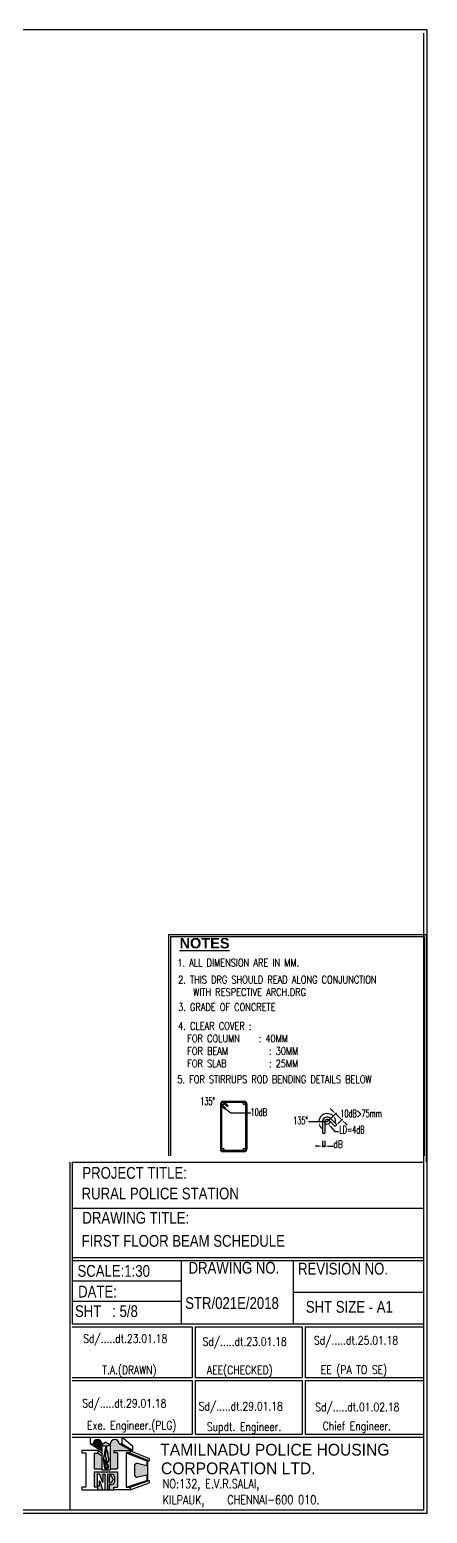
# Model space of a CAD drawing. Header units: millimetres. Extents: x 12977220 to 13113408, y -169657 to -55898.
# Drawn here: x 13064987 to 13068081, y -90266 to -78716 of the extents above; entities that cross this region are included whole.
import ezdxf

# ---------------------------------------------------------------- set-up
doc = ezdxf.new("R2010")
doc.units = ezdxf.units.MM
doc.header["$LTSCALE"] = 3
doc.linetypes.add('HIDDENX2', pattern=[0.75, 0.5, -0.25])
for name, color, linetype in [('COLUMN', 6, 'Continuous'), ('DIM', 9, 'Continuous'), ('DIM1', 9, 'Continuous'), ('FORMWORK-SLAB', 33, 'HIDDENX2'), ('MAINROD', 31, 'Continuous'), ('text', 33, 'Continuous'), ('TITLE', 13, 'Continuous')]:
    doc.layers.add(name, color=color, linetype=linetype)
doc.styles.add('NOTES', font='romans.shx', dxfattribs={"width": 0.8})
doc.styles.add('ROD NAME', font='romans.shx', dxfattribs={"width": 0.75})
doc.styles.get("Standard").update_dxf_attribs({"font": 'ARIALBD.TTF', "height": 4.5})
doc.styles.add('style10', font='MICROSS.TTF', dxfattribs={"width": 0.8, "height": 150})
doc.styles.add('style6', font='romans.shx', dxfattribs={"width": 0.8})

# ---------------------------------------------------------------- blocks, each defined once
blk = doc.blocks.new('Logo')
for points in [[(277.93, 34.5), (277.93, 35.54, 0.933082), (276.26, 35.54)], [(278.78, 35.11), (278.65, 35.11), (278.63, 34.86), (278.76, 34.83)], [(284.65, 31.81, 0.490415), (284.11, 31.4), (284.11, 29.63, 0.479267), (284.64, 29.21), (286.42, 29.6), (286.42, 28.61), (286.57, 28.61), (286.57, 32.22), (286.42, 32.28), (286.42, 31.36)]]:
    blk.add_hatch(color=256).paths.add_polyline_path(points)
h = blk.add_hatch(color=256)
h.paths.add_polyline_path([(281.18, 35.54, 0.933082), (279.5, 35.54), (279.5, 30.78), (280.88, 30.78), (280.88, 33.85), (280.22, 33.85), (280.22, 34.27), (283.23, 34.27), (283.43, 34.19), (283.48, 34.3)])
h.paths.add_polyline_path([(277.93, 33.28), (277.24, 33.77), (276.43, 33.77), (276.43, 30.78), (277.93, 30.78)])
h = blk.add_hatch(color=256)
h.paths.add_polyline_path([(278.74, 35.8, 0.266001), (278.5, 35.78), (277.93, 35.41), (277.93, 35.26), (278.11, 35.25), (278.14, 35.14), (278.56, 35.14), (278.56, 35.11), (278.87, 35.11), (278.88, 35.14), (279.29, 35.14), (279.31, 35.26), (279.5, 35.27), (279.5, 35.43)])
h.paths.add_polyline_path([(278.16, 32.62), (278.4, 30.95, 0.515742), (278.77, 30.76), (279.03, 30.9, 0.377912), (279.15, 31.21), (278.69, 32.47, 0.46565), (278.54, 33.1), (278.78, 34.82), (278.58, 34.87)])
h.paths.add_polyline_path([(278.45, 32.48), (278.96, 31.21, -0.383339), (278.9, 31.05), (278.76, 30.97, -0.525535), (278.57, 31.07), (278.4, 32.47, -0.878606)], flags=16)
h = blk.add_hatch(color=256)
h.paths.add_polyline_path([(280.88, 30.24), (276.43, 30.24), (276.43, 27.3), (277.16, 27.3), (277.16, 26.84), (280.2, 26.84), (280.2, 27.3), (280.88, 27.3)])
h.paths.add_polyline_path([(280.3, 29.27), (280.3, 28.35, -0.414214), (279.8, 27.85), (279.41, 27.85, 0.414214), (279.31, 27.75), (279.31, 26.96, -0.414214), (279.21, 26.86), (279.09, 26.86, -0.414214), (278.99, 26.96), (278.99, 29.67, -0.414214), (279.09, 29.77), (279.26, 29.77), (279.8, 29.77, -0.414214)], flags=16)
h.paths.add_polyline_path([(279.97, 28.99), (279.97, 28.63, -0.414214), (279.47, 28.13), (279.41, 28.13, -0.414214), (279.31, 28.23), (279.31, 29.39, -0.414214), (279.41, 29.49), (279.47, 29.49, -0.414214)], flags=0)
h.paths.add_polyline_path([(278.47, 29.77), (278.47, 26.84), (278.04, 26.84), (277.54, 28.43, 0.842453), (277.39, 28.4), (277.39, 27.54), (277.04, 27.54), (277.04, 29.77), (277.47, 29.77), (277.97, 28.32, 0.845688), (278.12, 28.34), (278.12, 29.77)], flags=16)
for p, q in [((275.79, 36.78), (281.73, 36.78)), ((275.79, 35.54), (275.79, 36.78)), ((281.73, 36.78), (283.72, 35.15)), ((281.73, 35.54), (281.73, 36.78)), ((277.24, 34.27), (274.13, 34.27)), ((274.13, 34.27), (274.13, 33.85)), ((274.13, 33.85), (274.85, 33.85)), ((274.85, 33.85), (274.85, 27.3)), ((275.79, 35.54), (277.93, 34.21)), ((275.79, 35.54), (276.26, 35.54)), ((276.26, 35.54), (277.93, 34.5)), ((276.43, 33.77), (276.43, 30.78)), ((276.43, 33.77), (277.24, 33.77)), ((277.24, 34.27), (277.93, 33.79)), ((277.24, 33.77), (277.24, 34.27)), ((277.24, 33.77), (277.93, 33.28)), ((277.93, 35.41), (278.5, 35.78)), ((277.93, 35.54), (277.93, 30.58)), ((277.93, 35.26), (278.11, 35.25)), ((278.11, 35.25), (278.14, 35.14)), ((278.14, 35.14), (278.56, 35.14)), ((278.58, 34.87), (278.16, 32.62)), ((278.78, 34.82), (278.54, 33.1)), ((278.56, 35.14), (278.56, 35.11)), ((278.56, 35.11), (278.87, 35.11)), ((278.58, 34.87), (278.78, 34.82)), ((278.65, 35.11), (278.63, 34.86)), ((278.74, 35.8), (279.5, 35.43)), ((278.84, 34.35), (278.74, 34.59)), ((278.85, 34.35), (278.75, 34.59)), ((278.85, 34.35), (278.75, 34.59)), ((278.78, 35.11), (278.76, 34.83)), ((278.86, 34.35), (278.76, 34.59)), ((278.86, 34.35), (278.76, 34.59)), ((278.87, 34.36), (278.77, 34.6)), ((278.88, 34.36), (278.78, 34.6)), ((278.87, 35.11), (278.88, 35.14)), ((279.29, 35.14), (278.88, 35.14)), ((279.31, 35.26), (279.29, 35.14)), ((279.5, 35.27), (279.31, 35.26)), ((279.5, 35.54), (279.5, 30.58)), ((280.22, 33.85), (280.22, 34.27)), ((280.22, 34.27), (283.23, 34.27)), ((280.88, 33.85), (280.22, 33.85)), ((280.88, 33.85), (280.88, 30.78)), ((281.18, 35.54), (281.73, 35.54)), ((281.18, 35.54), (283.48, 34.3)), ((281.73, 35.54), (283.72, 34.33)), ((282.51, 33.85), (286.57, 32.22)), ((282.51, 33.85), (282.51, 27.3)), ((283.23, 33.85), (282.51, 33.85)), ((283.23, 34.27), (286.85, 32.75)), ((283.23, 34.27), (283.23, 33.85)), ((283.23, 33.85), (286.85, 32.28)), ((283.48, 34.3), (283.43, 34.19)), ((283.48, 34.3), (283.72, 34.33)), ((283.72, 35.15), (283.72, 34.33)), ((278.16, 32.62), (278.4, 30.95)), ((278.4, 32.47), (278.57, 31.07)), ((278.45, 32.48), (278.96, 31.21)), ((278.69, 32.47), (279.15, 31.21)), ((278.76, 30.97), (278.9, 31.05)), ((278.77, 30.76), (279.03, 30.9)), ((284.11, 31.4), (284.11, 29.63)), ((286.42, 31.36), (284.65, 31.81)), ((286.42, 32.26), (286.42, 31.36)), ((286.57, 32.22), (286.85, 32.28)), ((286.57, 32.22), (286.57, 28.61)), ((286.85, 32.75), (286.85, 32.28)), ((276.43, 30.78), (277.93, 30.78)), ((276.43, 30.24), (280.88, 30.24)), ((276.43, 30.24), (276.43, 27.3)), ((277.47, 29.77), (277.04, 29.77)), ((277.04, 29.77), (277.04, 27.54)), ((277.39, 28.4), (277.39, 27.54)), ((277.47, 29.77), (277.97, 28.32)), ((277.54, 28.43), (278.04, 26.84)), ((277.93, 30.58), (279.5, 30.58)), ((278.12, 29.77), (278.47, 29.77)), ((278.12, 29.77), (278.12, 28.34)), ((278.47, 29.77), (278.47, 26.84)), ((278.99, 29.67), (278.99, 26.96)), ((279.09, 29.77), (279.26, 29.77)), ((279.26, 29.77), (279.8, 29.77)), ((279.31, 29.39), (279.31, 28.23)), ((279.41, 29.49), (279.47, 29.49)), ((279.41, 28.13), (279.47, 28.13)), ((279.5, 30.78), (280.88, 30.78)), ((279.97, 28.99), (279.97, 28.63)), ((280.3, 29.27), (280.3, 28.35)), ((280.88, 30.24), (280.88, 27.3)), ((282.51, 27.3), (286.42, 28.61)), ((283.25, 27.3), (286.88, 28.61)), ((283.25, 26.84), (286.88, 28.16)), ((286.42, 29.6), (284.64, 29.21)), ((286.42, 29.6), (286.42, 28.61)), ((286.42, 28.61), (286.88, 28.61)), ((286.88, 28.61), (286.88, 28.16)), ((274.85, 27.3), (274.11, 27.3)), ((274.11, 27.3), (274.11, 26.84)), ((274.11, 26.84), (277.16, 26.84)), ((277.16, 27.3), (276.43, 27.3)), ((277.39, 27.54), (277.04, 27.54)), ((277.16, 26.84), (277.16, 27.3)), ((277.16, 26.84), (280.2, 26.84)), ((278.04, 26.84), (278.47, 26.84)), ((279.09, 26.86), (279.21, 26.86)), ((279.31, 27.75), (279.31, 26.96)), ((279.41, 27.85), (279.8, 27.85)), ((280.2, 26.84), (280.2, 27.3)), ((280.2, 27.3), (280.88, 27.3)), ((283.25, 26.84), (280.2, 26.84)), ((282.51, 27.3), (283.25, 27.3)), ((283.25, 27.3), (283.25, 26.84))]:
    blk.add_line(p, q)
for centre, radius, start, end in [((277.1, 35.48), 0.84, 3.9653, 176.0347), ((278.63, 35.57), 0.25, 63.8118, 123.3949), ((280.34, 35.48), 0.84, 3.9653, 176.0347), ((278.42, 32.47), 0.0258, 21.9871, 187.198), ((278.65, 30.99), 0.25, 188.257, 297.3852), ((278.35, 32.72), 0.425, 323.2695, 63.1457), ((278.7, 31.08), 0.125, 187.198, 298.0919), ((278.84, 31.16), 0.125, 298.0919, 21.9871), ((278.92, 31.12), 0.25, 297.3852, 20.1939), ((284.54, 31.4), 0.43, 75.5039, 180), ((277.47, 28.4), 0.075, 18.9584, 179.4086), ((278.04, 28.34), 0.075, 199.1167, 0), ((279.09, 29.67), 0.1, 90, 180), ((279.41, 29.39), 0.1, 90, 180), ((279.41, 28.23), 0.1, 180, 270), ((279.47, 28.99), 0.5, 360, 90), ((279.47, 28.63), 0.5, 270, 360), ((279.8, 29.27), 0.5, 0, 90), ((279.8, 28.35), 0.5, 270, 0), ((284.54, 29.63), 0.43, 180, 282.4275), ((279.09, 26.96), 0.1, 180, 270), ((279.21, 26.96), 0.1, 270, 0), ((279.41, 27.75), 0.1, 90, 180)]:
    blk.add_arc(centre, radius, start, end)
for points, knots in [([(278.84, 34.35), (278.89, 34.24), (278.93, 34.14), (278.99, 33.94), (279.01, 33.84), (279.01, 33.64), (279.01, 33.54), (279.01, 33.35), (279.01, 33.26), (279.07, 32.98), (279.18, 32.81), (279.19, 32.48), (279.11, 32.31), (278.97, 32.08), (278.92, 32.02), (278.87, 31.95)], [0, 0, 0, 0, 0.334655, 0.334655, 0.634053, 0.634053, 0.933451, 0.933451, 1.207949, 1.207949, 1.756946, 1.756946, 2.305942, 2.305942, 2.519, 2.519, 2.519, 2.519]), ([(278.84, 34.35), (278.89, 34.24), (278.93, 34.14), (278.99, 33.94), (279.01, 33.84), (279.01, 33.64), (279.01, 33.54), (279.01, 33.35), (279.01, 33.26), (279.07, 32.98), (279.18, 32.81), (279.19, 32.48), (279.11, 32.31), (278.97, 32.08), (278.92, 32.02), (278.87, 31.95)], [0, 0, 0, 0, 0.334655, 0.334655, 0.634053, 0.634053, 0.933451, 0.933451, 1.207949, 1.207949, 1.756946, 1.756946, 2.305942, 2.305942, 2.519, 2.519, 2.519, 2.519]), ([(278.85, 34.35), (278.92, 34.19), (279.08, 33.8), (278.96, 33.21), (279.32, 32.58), (279.06, 32.2), (278.88, 31.95)], [0, 0, 0, 0, 0.511006, 1.265148, 1.70064, 2.519, 2.519, 2.519, 2.519]), ([(278.86, 34.35), (278.9, 34.25), (278.95, 34.15), (279.01, 33.94), (279.02, 33.85), (279.03, 33.65), (279.03, 33.55), (279.03, 33.36), (279.03, 33.26), (279.09, 32.99), (279.2, 32.82), (279.21, 32.47), (279.13, 32.3), (278.98, 32.06), (278.93, 32), (278.89, 31.94)], [0, 0, 0, 0, 0.334461, 0.334461, 0.630781, 0.630781, 0.927101, 0.927101, 1.205074, 1.205074, 1.76102, 1.76102, 2.316967, 2.316967, 2.519, 2.519, 2.519, 2.519]), ([(278.87, 34.36), (278.91, 34.25), (278.96, 34.15), (279.02, 33.94), (279.04, 33.83), (279.04, 33.61), (279.04, 33.5), (279.04, 33.29), (279.05, 33.2), (279.1, 33.02), (279.15, 32.92), (279.21, 32.75), (279.22, 32.67), (279.21, 32.5), (279.18, 32.42), (279.09, 32.2), (278.99, 32.07), (278.9, 31.93)], [0, 0, 0, 0, 0.333726, 0.333726, 0.66043, 0.66043, 0.987134, 0.987134, 1.275485, 1.275485, 1.563837, 1.563837, 1.824015, 1.824015, 2.084193, 2.084193, 2.519, 2.519, 2.519, 2.519]), ([(278.88, 34.36), (278.92, 34.26), (278.97, 34.15), (279.04, 33.92), (279.05, 33.79), (279.05, 33.52), (279.04, 33.39), (279.07, 33.19), (279.08, 33.11), (279.14, 32.96), (279.17, 32.88), (279.23, 32.71), (279.24, 32.61), (279.2, 32.43), (279.16, 32.34), (279.06, 32.14), (278.98, 32.03), (278.91, 31.93)], [0, 0, 0, 0, 0.332992, 0.332992, 0.722341, 0.722341, 1.11169, 1.11169, 1.355602, 1.355602, 1.599513, 1.599513, 1.886295, 1.886295, 2.173078, 2.173078, 2.519, 2.519, 2.519, 2.519])]:
    blk.add_open_spline(points, degree=3, knots=knots)

msp = doc.modelspace()

# ---------------------------------------------------------------- linework, layer by layer
at = {"layer": 'DIM', "linetype": 'ByBlock', "ltscale": 500}
for p, q in [((13068053.9, -90238.1), (13068053.9, -78743.1)), ((13066068.1, -85759.8), (13068072, -85759.8)), ((13066068.1, -85759.8), (13066068.1, -87483)), ((13066082.9, -85774.7), (13068057.2, -85774.7)), ((13066082.9, -85774.7), (13066082.9, -87483)), ((13068057.2, -85774.7), (13068057.2, -87117.5)), ((13068072, -85759.8), (13068072, -86768.4)), ((13068072, -86787.2), (13068072, -87117.5)), ((13068057.2, -87117.5), (13068057.2, -87483)), ((13068072, -87136.3), (13068072, -87483)), ((13051773.9, -90238.1), (13065739.7, -90238.1)), ((13065754.5, -90238.1), (13068053.9, -90238.1))]:
    msp.add_line(p, q, dxfattribs=at)
msp.add_lwpolyline([(13068081.4, -78715.6), (13051746.4, -78715.6), (13051746.4, -90265.6), (13068081.4, -90265.6)], close=True, dxfattribs=at)
at = {"layer": 'DIM1', "linetype": 'ByBlock'}
for p, q in [((13067302.4, -87218.8), (13067366.1, -87155.2)), ((13067347.2, -87134.4), (13067325.8, -87113.1)), ((13067335.5, -87185.8), (13067373.6, -87147.6)), ((13067415.8, -87203.1), (13067367, -87154.2)), ((13067384.3, -87234.6), (13067422.4, -87196.5)), ((13067329.1, -87254.8), (13067361.5, -87294.2)), ((13067361.5, -87294.2), (13067389.5, -87294.2)), ((13067435.6, -87222.9), (13067455.4, -87242.7)), ((13067237.2, -87406.6), (13067209.2, -87406.6)), ((13067265.1, -87366.5), (13067265.1, -87416)), ((13067265.1, -87406.7), (13067283.8, -87406.7)), ((13067283.8, -87366.5), (13067283.8, -87416)), ((13067311.8, -87406.7), (13067348.6, -87406.7))]:
    msp.add_line(p, q, dxfattribs=at)
msp.add_lwpolyline([(13066507.9, -87115.1), (13066551, -87148.7), (13066707.1, -87148.7)], dxfattribs=at)
for start, end in [(45, 180), (355.74296, 20.37148), (204.62852, 229.25704)]:
    msp.add_arc((13067302.4, -87218.8), 65.7, start, end, dxfattribs=at)
for points in [[(13067343.9, -87137.7), (13067350.5, -87131.1), (13067367, -87154.2)], [(13067360.1, -87198.4), (13067367.9, -87193.4), (13067348.9, -87172.3)], [(13067238.2, -87247.1), (13067247.3, -87245.1), (13067236.8, -87218.8)], [(13067325.5, -87257.8), (13067332.7, -87251.8), (13067311.3, -87233.2)], [(13067432.3, -87226.2), (13067438.9, -87219.6), (13067415.8, -87203.1)], [(13067237.1, -87402), (13067237.1, -87411.3), (13067265.1, -87406.7)], [(13067311.8, -87402), (13067311.8, -87411.3), (13067283.8, -87406.7)]]:
    msp.add_solid(points, dxfattribs=at)
at = {"layer": 'FORMWORK-SLAB', "linetype": 'Continuous'}
msp.add_line((13067302.4, -87218.8), (13067156.7, -87218.8), dxfattribs=at)
at = {"layer": 'FORMWORK-SLAB', "color": 2, "linetype": 'Continuous'}
msp.add_circle((13067302.4, -87218.8), 18.7, dxfattribs=at)
at = {"layer": 'FORMWORK-SLAB', "color": 7, "linetype": 'Continuous'}
for radius, start in [(37.3, 90), (18.7, 90), (18.7, 45)]:
    msp.add_arc((13067302.4, -87218.8), radius, start, 180, dxfattribs=at)
at = {"layer": 'MAINROD', "color": 2}
for p, q in [((13066470.9, -87077), (13066470.9, -87431.8)), ((13066480.3, -87077), (13066480.3, -87431.8)), ((13066511.2, -87111.8), (13066483, -87083.6)), ((13066657.7, -87058.3), (13066489, -87058.3)), ((13066564.3, -87058.3), (13066489.6, -87058.3)), ((13066524.4, -87098.6), (13066496.2, -87070.4)), ((13066531, -87092), (13066502.8, -87063.8)), ((13066657.7, -87067.7), (13066506.7, -87067.7)), ((13066667, -87077), (13066667, -87077)), ((13066667, -87077), (13066667, -87431.8)), ((13066676.4, -87077), (13066676.4, -87080.9)), ((13066676.4, -87077), (13066676.4, -87431.8)), ((13066504.6, -87118.4), (13066480.3, -87094.1)), ((13066511.2, -87111.8), (13066504.6, -87118.4)), ((13066531, -87092), (13066524.4, -87098.6)), ((13067377.7, -87241.2), (13067328.8, -87192.3)), ((13067265.1, -87218.8), (13067265.1, -87305.8)), ((13067265.1, -87305.8), (13067283.8, -87305.8)), ((13067283.8, -87218.8), (13067283.8, -87305.8)), ((13067364.5, -87254.4), (13067315.6, -87205.6)), ((13067377.7, -87241.2), (13067364.5, -87254.4)), ((13066667, -87431.8), (13066667, -87431.8)), ((13066657.7, -87441.2), (13066489.5, -87441.2)), ((13066657.7, -87450.5), (13066489.6, -87450.5))]:
    msp.add_line(p, q, dxfattribs=at)
for centre in [(13066489.6, -87077), (13066657.7, -87077), (13066489.5, -87431.8), (13066657.7, -87431.8)]:
    msp.add_circle(centre, 9.34, dxfattribs=at)
for centre, radius, start, end in [((13066489.6, -87077), 18.7, 45, 180), ((13066489.6, -87077), 9.34, 90, 180), ((13066657.7, -87077), 9.34, 0, 135), ((13066657.7, -87077), 18.7, 0, 90), ((13066657.7, -87077), 9.34, 0, 90), ((13066657.7, -87077), 9.34, 0, 90), ((13066657.7, -87077), 9.34, 315, 0), ((13067302.4, -87218.8), 37.3, 45, 180), ((13066489.6, -87431.8), 18.7, 180, 270), ((13066489.6, -87431.8), 9.34, 180, 270), ((13066657.7, -87431.8), 9.34, 225, 0), ((13066657.7, -87431.8), 18.7, 270, 0), ((13066657.7, -87431.8), 9.34, 270, 0), ((13066657.7, -87431.8), 9.34, 0, 45)]:
    msp.add_arc(centre, radius, start, end, dxfattribs=at)
at = {"layer": 'TITLE', "color": 7}
for p, q in [((13068072, -85759.8), (13068072, -86085.6)), ((13068072, -86108.6), (13068072, -86504.9)), ((13068072, -86108.6), (13068072, -86504.9)), ((13068072, -86526.4), (13068072, -86944.7)), ((13068072, -86526.4), (13068072, -86944.7)), ((13068072, -86967.6), (13068072, -87532.4)), ((13065300.1, -87532.4), (13065300.1, -90238.1)), ((13065318.2, -87532.4), (13068053.9, -87532.4)), ((13065318.2, -87532.4), (13065318.2, -88791.3)), ((13065318.2, -87890), (13068053.9, -87890)), ((13065318.2, -88275.2), (13066635.8, -88275.2)), ((13065318.2, -88275.2), (13068053.9, -88275.2)), ((13065318.2, -88298.1), (13068053.9, -88298.1)), ((13065318.2, -88298.1), (13066635.8, -88298.1)), ((13066166.7, -88298.1), (13066166.7, -88791.3)), ((13065318.2, -88456.5), (13066166.7, -88456.5)), ((13067036.8, -88544.7), (13068053.9, -88544.7)), ((13065318.2, -88612.9), (13066166.7, -88612.9)), ((13065318.2, -88791.3), (13066635.8, -88791.3)), ((13065318.2, -88791.3), (13068053.9, -88791.3)), ((13065318.2, -88814.2), (13066252.5, -88814.2)), ((13065318.2, -88814.2), (13066252.5, -88814.2)), ((13066252.5, -88814.2), (13066252.5, -89210.6)), ((13066275.4, -88814.2), (13066275.4, -89210.6)), ((13066275.4, -88814.2), (13067107.3, -88814.2)), ((13066275.4, -88814.2), (13066635.8, -88814.2)), ((13067107.3, -88814.2), (13067107.3, -89210.6)), ((13067130.3, -88814.2), (13067130.3, -89210.6)), ((13067130.3, -88814.2), (13068053.9, -88814.2)), ((13066252.5, -89210.6), (13065318.2, -89210.6)), ((13065318.2, -89232), (13066252.5, -89232)), ((13066252.5, -89232), (13066252.5, -89650.3)), ((13067107.3, -89210.6), (13066275.4, -89210.6)), ((13066275.4, -89232), (13067107.3, -89232)), ((13066275.4, -89232), (13066275.4, -89650.3)), ((13067107.3, -89232), (13067107.3, -89650.3)), ((13068053.9, -89210.6), (13067130.3, -89210.6)), ((13067130.3, -89232), (13068053.9, -89232)), ((13067130.3, -89232), (13067130.3, -89650.3)), ((13065318.2, -89650.3), (13066252.5, -89650.3)), ((13065318.2, -89650.3), (13066252.5, -89650.3)), ((13065318.2, -89673.3), (13068053.9, -89673.3)), ((13065318.2, -89673.3), (13068053.9, -89673.3)), ((13066275.4, -89650.3), (13067107.3, -89650.3)), ((13066275.4, -89650.3), (13067107.3, -89650.3)), ((13067130.3, -89650.3), (13068053.9, -89650.3)), ((13067130.3, -89650.3), (13068053.9, -89650.3))]:
    msp.add_line(p, q, dxfattribs=at)
for points in [[(13068053.9, -88791.3), (13068053.9, -87532.4)], [(13067036.8, -88298.1), (13067036.8, -88791.3)], [(13068053.9, -89210.6), (13068053.9, -88814.2)], [(13068053.9, -89650.3), (13068053.9, -89232)], [(13065318.2, -90238.1), (13068053.9, -90238.1), (13068053.9, -89673.3)]]:
    msp.add_lwpolyline(points, dxfattribs=at)

# ---------------------------------------------------------------- block references
at = {"layer": 'TITLE', "color": 5, "xscale": 41.12121831253171, "yscale": 41.1212183123389, "zscale": 41.12121831233863}
msp.add_blockref('Logo', (13054120.3, -91185.5), dxfattribs=at)

# ---------------------------------------------------------------- texts
at = {"layer": 'COLUMN'}
msp.add_text('%%UNOTES', height=80.8, dxfattribs=at).set_placement((13066153, -85867.5))
at = {"layer": 'text', "color": 6}
for s, height, style, width, p in [('1. ALL DIMENSION ARE IN MM.', 58.358, 'NOTES', 0.8, (13066135.5, -86008.2)), ('2. THIS DRG SHOULD READ ALONG CONJUNCTION ', 58.358, 'NOTES', 0.8, (13066142.1, -86140.3)), ('WITH RESPECTIVE ARCH.DRG', 58.358, 'NOTES', 0.8, (13066259.1, -86237.5)), ('3. GRADE OF CONCRETE ', 58.358, 'NOTES', 0.8, (13066142.1, -86353.6)), ('4. CLEAR COVER :', 58.358, 'NOTES', 0.8, (13066142.1, -86501)), ('  FOR COLUMN   : 40MM', 58.358, 'NOTES', 0.8, (13066148.8, -86598.3)), ('  FOR BEAM  ', 58.358, 'NOTES', 0.8, (13066148.8, -86695.6)), ('  FOR SLAB', 58.36, 'NOTES', 0.8, (13066148.8, -86792.8)), (': 30MM', 58.36, 'NOTES', 0.8, (13066849.1, -86695.6)), (': 25MM', 58.36, 'NOTES', 0.8, (13066849.1, -86792.8)), ('5. FOR STIRRUPS ROD BENDING DETAILS BELOW', 58.358, 'NOTES', 0.8, (13066135.5, -86916.1)), ('dB', 58.36, 'ROD NAME', 0.75, (13067349.8, -87421.4)), ('PROJECT TITLE:', 91.661, 'style10', 0.8, (13065396.6, -87660.9)), ('RURAL POLICE STATION', 91.661, 'style10', 0.8, (13065391, -87821.8)), ('DRAWING TITLE:', 91.661, 'style10', 0.8, (13065396.6, -88010.4)), ('FIRST FLOOR BEAM SCHEDULE', 91.661, 'style10', 0.8, (13065391, -88190.3)), ('STR/021E/2018', 91.661, 'style10', 0.8, (13066196.9, -88674.2)), ('SHT SIZE - A1', 91.661, 'style10', 0.8, (13067135.7, -88703.9)), ('TAMILNADU POLICE HOUSING', 91.661, 'style10', 0.95, (13066002.8, -89816.2)), ('CORPORATION LTD.', 91.661, 'style10', 0.95, (13066008.4, -89961.3))]:
    msp.add_text(s, height=height, dxfattribs=dict(at, style=style, width=width)).set_placement(p)
at = {"layer": 'text', "color": 6, "ltscale": 0.25, "style": 'ROD NAME', "width": 0.6}
for s, p in [('135%%D', (13066314.7, -87087.3)), ('10dB', (13066706.5, -87172.3)), ('135%%D', (13067037.6, -87236.4)), ('10dB>75mm', (13067404.9, -87182.1)), ('LD=4dB', (13067395.9, -87308.2))]:
    msp.add_text(s, height=58.36, dxfattribs=at).set_placement(p)
at = {"layer": 'text', "color": 6, "attachment_point": 1, "style": 'style10'}
for s, insert, char_height, width in [('SCALE:1:30', (13065358.6, -88332.6), 91.66, 1104.246), ('DRAWING NO.', (13066223.2, -88308.1), 91.661, 746.498), ('REVISION NO.', (13067075.2, -88315.3), 91.661, 1104.246), ('DATE:', (13065363.8, -88493.9), 91.66, 1104.246), ('SHT   : 5/8', (13065338.9, -88645.6), 91.661, 1104.246)]:
    msp.add_mtext(s, dxfattribs=dict(at, insert=insert, char_height=char_height, width=width))
at = {"layer": 'TITLE', "color": 6, "style": 'style6', "width": 0.8}
for s, height, p in [('Sd/.....dt.23.01.18', 65.416, (13065402.9, -88937.7, -0.4)), ('Sd/.....dt.23.01.18', 65.416, (13066332.4, -88961.8, -0.4)), ('Sd/.....dt.25.01.18', 65.416, (13067199.4, -88952.2, -0.4)), ('T.A.(DRAWN)', 65.416, (13065552.2, -89181.5)), ('AEE(CHECKED) ', 65.416, (13066366.7, -89182.8)), ('EE (PA TO SE)', 65.416, (13067252.5, -89179.9)), ('Sd/.....dt.29.01.18', 65.416, (13065396, -89441.5, -0.4)), ('Sd/.....dt.29.01.18', 65.416, (13066301.9, -89465, -0.4)), ('Sd/.....dt.01.02.18', 65.416, (13067209.2, -89470.7)), ('Exe. Engineer.(PLG)', 65.416, (13065433.1, -89612.7)), ('Supdt. Engineer.  ', 65.416, (13066365.2, -89624)), ('Chief Engineer.', 65.416, (13067267.6, -89617.5)), ('NO:132, E.V.R.SALAI,', 68.745, (13066022.1, -90069.5)), ('KILPAUK, ', 68.75, (13066022, -90195.5)), ('CHENNAI-600 010.', 68.745, (13066524.3, -90193.8))]:
    msp.add_text(s, height=height, dxfattribs=at).set_placement(p)

doc.saveas('drawing.dxf')
